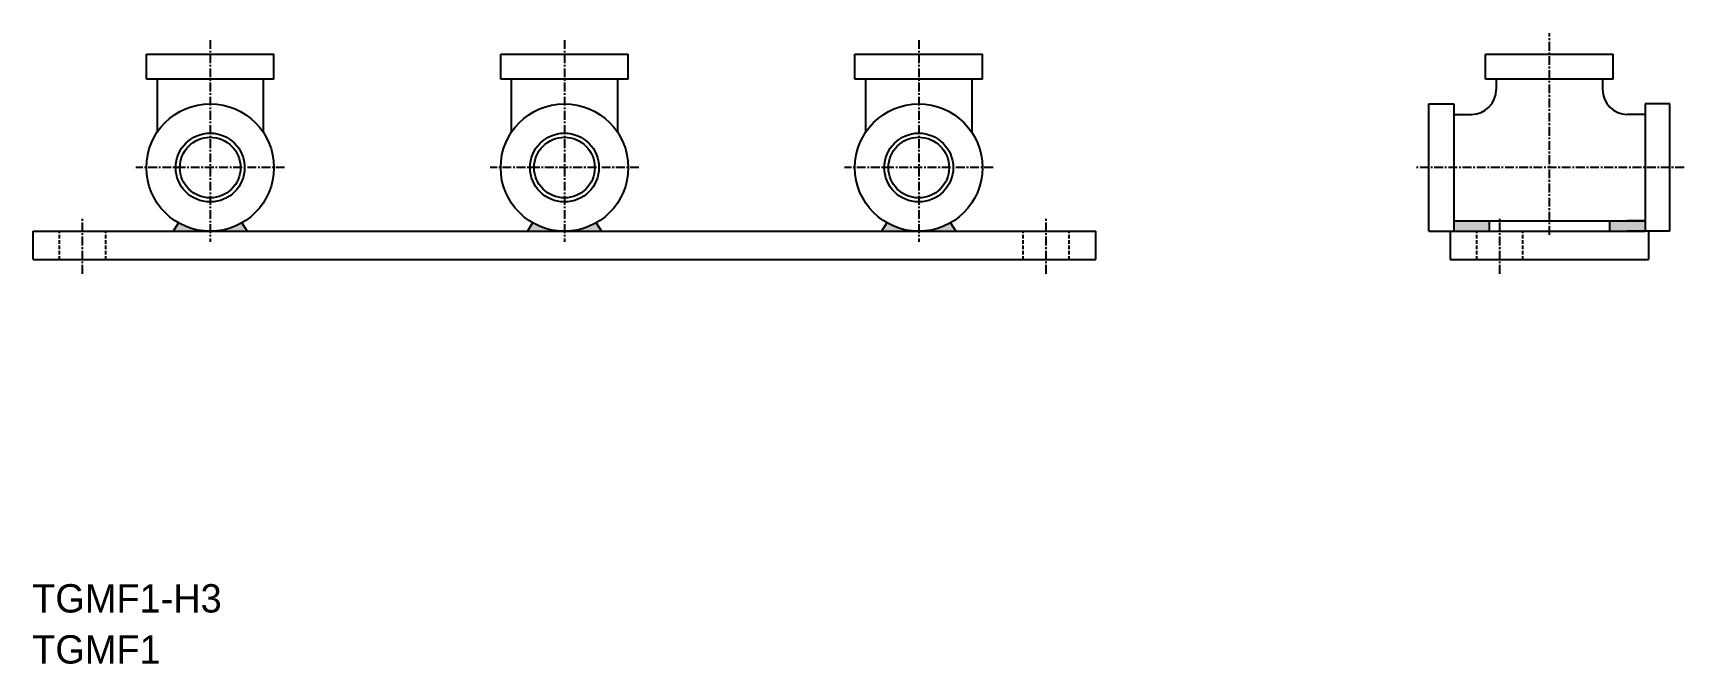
# Model space of a CAD drawing. Extents: x 448 to 681, y 2037 to 2126.
import ezdxf

# ---------------------------------------------------------------- set-up
doc = ezdxf.new("R2010")
doc.units = 0
doc.linetypes.add('CENTER', pattern=[2, 1.25, -0.25, 0.25, -0.25])
doc.linetypes.add('DASHED', pattern=[0.75, 0.5, -0.25])
doc.layers.get('0').update_dxf_attribs({"linetype": 'CONTINUOUS'})
doc.layers.add('CENTER', color=1, linetype='CENTER')

# ---------------------------------------------------------------- blocks, each defined once
blk = doc.blocks.new('*U314')
at = {"linetype": 'CONTINUOUS'}
for points in [[(49.74, 149.63), (48.99, 148.43), (51.9, 148.73)], [(58.71, 149.63), (56.55, 148.73), (59.46, 148.43)], [(51.9, 148.73), (48.99, 148.43), (54.23, 148.43)], [(56.55, 148.73), (54.23, 148.43), (59.46, 148.43)]]:
    blk.add_solid(points, dxfattribs=at)
blk = doc.blocks.new('*U315')
at = {"linetype": 'CONTINUOUS'}
for points in [[(99.74, 149.63), (98.99, 148.43), (101.9, 148.73)], [(108.71, 149.63), (106.55, 148.73), (109.46, 148.43)], [(101.9, 148.73), (98.99, 148.43), (104.23, 148.43)], [(106.55, 148.73), (104.23, 148.43), (109.46, 148.43)]]:
    blk.add_solid(points, dxfattribs=at)
blk = doc.blocks.new('*U316')
at = {"linetype": 'CONTINUOUS'}
for points in [[(149.74, 149.63), (148.99, 148.43), (151.9, 148.73)], [(158.71, 149.63), (156.55, 148.73), (159.46, 148.43)], [(151.9, 148.73), (148.99, 148.43), (154.23, 148.43)], [(156.55, 148.73), (154.23, 148.43), (159.46, 148.43)]]:
    blk.add_solid(points, dxfattribs=at)
blk = doc.blocks.new('*U317')
at = {"linetype": 'CONTINUOUS'}
for points in [[(229.73, 148.43), (234.73, 149.93), (229.73, 149.93)], [(234.73, 149.93), (229.73, 148.43), (234.73, 148.43)], [(251.73, 149.93), (251.73, 148.43), (256.73, 148.43)], [(256.73, 149.93), (251.73, 149.93), (256.73, 148.43)], [(229.73, 148.43), (232.23, 148.43), (234.73, 148.43)]]:
    blk.add_solid(points, dxfattribs=at)

msp = doc.modelspace()

# ---------------------------------------------------------------- linework, layer by layer
at = {"color": 7, "linetype": 'CONTINUOUS'}
for p, q in [((463.77, 2122.68), (481.77, 2122.68)), ((463.77, 2119.18), (463.77, 2122.68)), ((481.77, 2119.18), (481.77, 2122.68)), ((513.77, 2122.68), (531.77, 2122.68)), ((513.77, 2119.18), (513.77, 2122.68)), ((531.77, 2119.18), (531.77, 2122.68)), ((563.77, 2122.68), (581.77, 2122.68)), ((563.77, 2119.18), (563.77, 2122.68)), ((581.77, 2119.18), (581.77, 2122.68)), ((652.77, 2122.68), (670.77, 2122.68)), ((652.77, 2119.18), (652.77, 2122.68)), ((670.77, 2119.18), (670.77, 2122.68)), ((481.77, 2119.18), (463.77, 2119.18)), ((465.27, 2119.18), (465.27, 2111.65)), ((480.27, 2119.18), (480.27, 2111.65)), ((531.77, 2119.18), (513.77, 2119.18)), ((515.27, 2119.18), (515.27, 2111.65)), ((530.27, 2119.18), (530.27, 2111.65)), ((581.77, 2119.18), (563.77, 2119.18)), ((565.27, 2119.18), (565.27, 2111.65)), ((580.27, 2119.18), (580.27, 2111.65)), ((670.77, 2119.18), (652.77, 2119.18)), ((654.27, 2119.18), (654.27, 2117.68)), ((669.27, 2119.18), (669.27, 2117.68)), ((644.77, 2097.68), (644.77, 2115.68)), ((644.77, 2115.68), (648.27, 2115.68)), ((648.27, 2115.68), (648.27, 2097.68)), ((675.27, 2115.68), (675.27, 2097.68)), ((678.77, 2115.68), (675.27, 2115.68)), ((678.77, 2097.68), (678.77, 2115.68)), ((648.27, 2114.18), (650.77, 2114.18)), ((675.27, 2114.18), (672.77, 2114.18)), ((447.77, 2097.68), (597.77, 2097.68)), ((447.77, 2093.68), (447.77, 2097.68)), ((468.28, 2098.88), (467.53, 2097.68)), ((477.25, 2098.88), (478, 2097.68)), ((518.28, 2098.88), (517.53, 2097.68)), ((527.25, 2098.88), (528, 2097.68)), ((568.28, 2098.88), (567.53, 2097.68)), ((577.25, 2098.88), (578, 2097.68)), ((597.77, 2093.68), (597.77, 2097.68)), ((644.77, 2097.68), (648.27, 2097.68)), ((647.77, 2097.68), (675.27, 2097.68)), ((647.77, 2097.68), (675.27, 2097.68)), ((647.77, 2097.68), (650.77, 2097.68)), ((647.77, 2097.68), (647.77, 2095.18)), ((647.77, 2097.68), (647.77, 2093.68)), ((648.27, 2099.18), (675.27, 2099.18)), ((648.27, 2099.18), (650.77, 2099.18)), ((653.27, 2099.18), (653.27, 2097.68)), ((670.27, 2099.18), (670.27, 2097.68)), ((675.27, 2099.18), (672.77, 2099.18)), ((675.77, 2097.68), (672.77, 2097.68)), ((678.77, 2097.68), (675.27, 2097.68)), ((675.77, 2097.68), (675.77, 2095.18)), ((675.77, 2097.68), (675.77, 2093.68)), ((447.77, 2093.68), (597.77, 2093.68)), ((647.77, 2093.68), (675.77, 2093.68))]:
    msp.add_line(p, q, dxfattribs=at)
at = {"color": 3, "linetype": 'DASHED'}
for p, q in [((451.52, 2093.68), (451.52, 2097.68)), ((458.02, 2093.68), (458.02, 2097.68)), ((587.52, 2093.68), (587.52, 2097.68)), ((594.02, 2093.68), (594.02, 2097.68)), ((651.52, 2093.68), (651.52, 2097.68)), ((658.02, 2093.68), (658.02, 2097.68))]:
    msp.add_line(p, q, dxfattribs=at)
at = {"color": 7, "linetype": 'CONTINUOUS'}
for centre, radius in [((472.77, 2106.68), 9), ((522.77, 2106.68), 9), ((572.77, 2106.68), 9), ((472.77, 2106.68), 4.28), ((522.77, 2106.68), 4.28), ((572.77, 2106.68), 4.28)]:
    msp.add_circle(centre, radius, dxfattribs=at)
at = {"color": 3, "linetype": 'CONTINUOUS'}
for centre in [(472.77, 2106.68), (522.77, 2106.68), (572.77, 2106.68)]:
    msp.add_circle(centre, 4.86, dxfattribs=at)
at = {"color": 7, "linetype": 'CONTINUOUS'}
for centre, start, end in [((650.77, 2117.68), 270, 0), ((672.77, 2117.68), 180, 270)]:
    msp.add_arc(centre, 3.5, start, end, dxfattribs=at)
at = {"layer": 'CENTER'}
for p, q in [((661.77, 2097.18), (661.77, 2125.68)), ((661.77, 2097.18), (661.77, 2125.68)), ((680.77, 2106.68), (642.77, 2106.68))]:
    msp.add_line(p, q, dxfattribs=at)
at = {"layer": 'CENTER', "color": 1, "linetype": 'CENTER'}
for p, q in [((472.77, 2124.68), (472.77, 2096.18)), ((522.77, 2124.68), (522.77, 2096.18)), ((572.77, 2124.68), (572.77, 2096.18)), ((483.27, 2106.68), (462.27, 2106.68)), ((533.27, 2106.68), (512.27, 2106.68)), ((583.27, 2106.68), (562.27, 2106.68))]:
    msp.add_line(p, q, dxfattribs=at)
at = {"layer": 'CENTER', "linetype": 'CENTER'}
for p, q in [((454.77, 2091.68), (454.77, 2099.68)), ((590.77, 2091.68), (590.77, 2099.68)), ((654.77, 2091.68), (654.77, 2099.68))]:
    msp.add_line(p, q, dxfattribs=at)

# ---------------------------------------------------------------- block references
at = {"color": 7, "linetype": 'CONTINUOUS'}
for name in ['*U314', '*U315', '*U316', '*U317']:
    msp.add_blockref(name, (418.54, 1949.25), dxfattribs=at)

# ---------------------------------------------------------------- texts
for s, p in [('TGMF1-H3', (447.65, 2043.86)), ('TGMF1', (447.65, 2036.65))]:
    msp.add_text(s, height=4, dxfattribs=at).set_placement(p)

doc.saveas('drawing.dxf')
